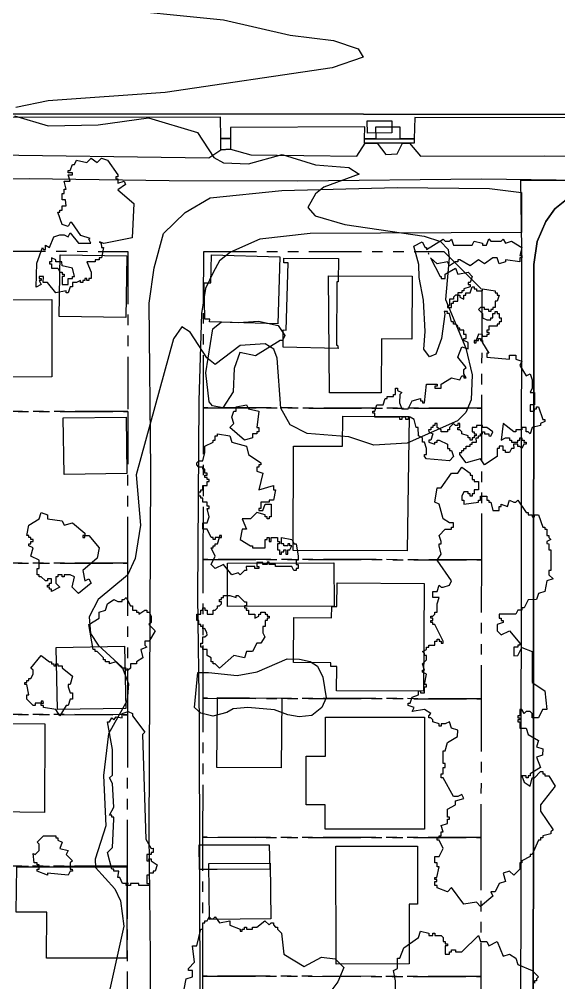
# Model space of a CAD drawing. Header units: metres. Extents: x -550 to 550, y -500 to 950.
# Drawn here: x 363.9 to 429, y 260.5 to 376.7 of the extents above; entities that cross this region are included whole.
import ezdxf

# ---------------------------------------------------------------- set-up
doc = ezdxf.new("R2010")
doc.units = ezdxf.units.M
doc.header["$LTSCALE"] = 2
doc.linetypes.add('PHANTOM', pattern=[6.35, 3.175, -0.635, 0.635, -0.635, 0.635, -0.635])
for name, color, linetype in [('SITE-BLDG-EXIST', 7, 'CONTINUOUS'), ('SITE-PARKING', 250, 'CONTINUOUS'), ('SITE-PATH', 84, 'CONTINUOUS'), ('SITE-PROPERTY', 7, 'PHANTOM'), ('SITE-ROAD-CURB', 7, 'CONTINUOUS'), ('SITE-ROAD-GRAVEL', 32, 'CONTINUOUS'), ('SITE-ROAD-PAVED', 7, 'CONTINUOUS'), ('SITE-TREE-CANOPY', 94, 'CONTINUOUS'), ('TOPO-CONTOUR-MAJOR', 8, 'CONTINUOUS')]:
    doc.layers.add(name, color=color, linetype=linetype)

msp = doc.modelspace()

# ---------------------------------------------------------------- linework, layer by layer
at = {"layer": 'SITE-BLDG-EXIST'}
for points in [[(405.95, 362.99), (405.93, 364.46), (408.9, 364.45), (408.91, 363.01)], [(376.8, 340.74), (368.77, 340.86), (368.88, 348.29), (376.91, 348.17)], [(386.33, 340.54), (386.26, 344.91), (387.04, 344.92), (387.14, 348.32), (395.37, 348.08), (395.13, 339.99), (386.9, 340.22), (386.92, 340.55)], [(407.63, 331.64), (401.37, 331.67), (401.27, 345.79), (411.34, 345.73), (411.31, 338.15), (407.66, 338.16)], [(351.96, 333.54), (351.93, 343.42), (359.97, 343.44), (359.97, 342.88), (367.86, 342.91), (367.88, 333.57)], [(369.25, 328.63), (376.84, 328.73), (376.93, 321.93), (369.34, 321.82)], [(397.02, 325.23), (402.96, 325.21), (402.97, 328.85), (410.98, 328.81), (410.74, 312.61), (396.98, 312.65)], [(401.91, 311.17), (401.93, 305.92), (389.06, 305.87), (389.05, 311.13)], [(397.05, 299.13), (397.08, 304.57), (401.63, 304.53), (401.64, 305.89), (402.26, 305.88), (402.29, 308.72), (412.79, 308.66), (412.71, 295.66), (402.23, 295.73), (402.25, 298.64), (401.54, 298.64), (401.54, 299.1)], [(368.54, 293.45), (368.41, 300.95), (376.66, 301.09), (376.79, 293.59)], [(395.56, 286.41), (387.8, 286.48), (387.88, 294.89), (395.64, 294.82)], [(367.01, 291.75), (366.99, 281.05), (358.04, 281.14), (358.02, 275.73), (350.48, 275.71), (350.5, 283.26), (357.91, 283.28), (357.91, 285.43), (350.39, 285.43), (350.43, 291.78)], [(412.84, 292.54), (412.83, 279.02), (400.84, 279.04), (400.85, 281.95), (398.56, 281.95), (398.56, 287.84), (400.89, 287.84), (400.9, 292.55)], [(402.18, 262.75), (402.14, 276.96), (411.99, 276.98), (412.01, 269.98), (410.98, 269.98), (410.99, 262.77)], [(376.93, 274.49), (376.91, 263.47), (367.24, 263.48), (367.25, 269.01), (363.55, 269.02), (363.64, 274.46)], [(386.83, 274.88), (394.22, 274.94), (394.28, 268.19), (386.88, 268.13)]]:
    msp.add_lwpolyline(points, close=True, dxfattribs=at)
at = {"layer": 'SITE-PARKING'}
for points in [[(402.27, 345.04), (402.23, 337.39), (402.36, 337.39), (402.41, 337.01), (395.79, 337.16), (395.8, 339.24), (396.13, 339.23), (396.37, 347.33), (395.88, 347.34), (395.88, 347.9), (402.46, 347.85), (402.43, 345.04)], [(387.82, 274.14), (385.67, 274.14), (385.66, 277.13), (394.11, 277.14), (394.19, 274.18)]]:
    msp.add_lwpolyline(points, close=True, dxfattribs=at)
at = {"layer": 'SITE-PATH'}
for points in [[(358.11, 360.4), (386.83, 360.02), (388.28, 360.98), (389.43, 361.06), (391.89, 360.36), (404.69, 360.21), (405.68, 361.78), (407.11, 361.77), (408.19, 360.4), (409.56, 360.49), (410.18, 361.76), (411.02, 361.76), (412.37, 360.21), (427.36, 360.23), (454.41, 359.94)], [(434.72, 357.23), (419.72, 357.44), (397.55, 357.19), (382.01, 357.23), (365.14, 357.49), (344.1, 357.13)]]:
    msp.add_lwpolyline(points, dxfattribs=at)
at = {"layer": 'SITE-PROPERTY'}
for points in [[(343.48, 329.43), (343.49, 344.19), (348.06, 348.76), (377.05, 348.72), (377.03, 329.39)], [(386.17, 329.85), (386.2, 348.72), (415.18, 348.69), (419.75, 344.11), (419.73, 329.79)], [(377.01, 311.1), (343.47, 311.16), (343.48, 329.43), (377.03, 329.39)], [(419.7, 311.52), (386.15, 311.56), (386.17, 329.85), (419.73, 329.79)], [(419.67, 294.75), (386.14, 294.81), (386.15, 311.56), (419.7, 311.52)], [(376.99, 292.83), (343.47, 292.87), (343.47, 311.16), (377.01, 311.1)], [(419.65, 278), (386.11, 278.04), (386.14, 294.81), (419.67, 294.75)], [(376.97, 274.55), (343.46, 274.59), (343.47, 292.87), (376.99, 292.83)], [(419.62, 261.25), (386.09, 261.29), (386.11, 278.04), (419.65, 278)], [(376.94, 247.2), (341.13, 256.52), (342.14, 260.97), (342.87, 265.48), (343.31, 270.03), (343.46, 274.59), (376.97, 274.55)], [(419.6, 244.49), (386.07, 244.54), (386.09, 261.29), (419.62, 261.25)]]:
    msp.add_lwpolyline(points, close=True, dxfattribs=at)
at = {"layer": 'SITE-ROAD-CURB'}
for points in [[(352.92, 365.31), (510.52, 365.2), (512.44, 365.16), (513.3, 364.97), (514.33, 364.48), (515.24, 363.83), (516.23, 362.15), (515.64, 362.15), (515.2, 363.04), (513.87, 364.29), (512.26, 364.72), (411.67, 364.87), (411.61, 362.31), (409.9, 362.31), (409.9, 363.7), (406.92, 363.71), (406.95, 362.31), (405.62, 362.31), (405.64, 363.73), (389.42, 363.66), (389.43, 362.35), (388.28, 362.35), (388.24, 364.91), (351.64, 364.86)], [(424.45, 247.68), (424.59, 349), (424.46, 357.33), (513.27, 357.28)], [(430.18, 355.16), (428.55, 353.84), (427.48, 352.33), (426.43, 349.93), (426.05, 347.12), (425.97, 243.47)]]:
    msp.add_lwpolyline(points, dxfattribs=at)
for points in [[(389.43, 362.35), (389.43, 361.06), (388.28, 360.98), (388.28, 362.35)], [(406.95, 362.31), (411.61, 362.31), (411.6, 361.76), (405.61, 361.78), (405.62, 362.31)]]:
    msp.add_lwpolyline(points, close=True, dxfattribs=at)
at = {"layer": 'SITE-ROAD-GRAVEL'}
msp.add_lwpolyline([(379.71, 240.25), (379.78, 263.71), (379.62, 278.51), (379.82, 322.29), (379.62, 342.48), (380.23, 346.74), (381.35, 350.88), (383.97, 353.42), (386.98, 355.2), (395.61, 356.05), (409.53, 356.44), (420.68, 356.3), (424.55, 355.83), (424.55, 352.01), (424.56, 351), (399.04, 350.89), (392.97, 350.18), (389.43, 348.61), (388.12, 347.59), (387.32, 346.16), (386.43, 344.25), (385.95, 341.23), (385.59, 330.71), (385.46, 307.15), (385.65, 292.1), (385.78, 239.07)], dxfattribs=at)
at = {"layer": 'SITE-ROAD-PAVED'}
for points in [[(550, 379.48), (550, 365.13), (533.53, 365.04), (531.91, 364.58), (530.12, 363.59), (528.45, 362.13), (516.23, 362.15), (515.24, 363.83), (514.33, 364.48), (513.3, 364.97), (512.44, 365.16), (510.52, 365.2), (352.92, 365.31)], [(425.97, 243.47), (426.05, 347.12), (426.43, 349.93), (427.48, 352.33), (428.55, 353.84), (430.18, 355.16), (431.9, 356.14), (433.58, 356.84), (437.8, 357.04), (512.26, 356.83), (514.65, 357.22), (515.68, 358.04), (516.39, 359.31), (516.6, 360.34), (516.51, 361.52), (516.23, 362.15), (528.45, 362.13), (527.26, 360.66), (526.38, 359.06), (525.89, 357.32), (525.71, 355.67), (525.42, 209.94)]]:
    msp.add_lwpolyline(points, dxfattribs=at)
at = {"layer": 'SITE-TREE-CANOPY'}
for points in [[(371.39, 350.65), (370.29, 352.21), (370.1, 352.21), (369.85, 351.71), (369.1, 351.96), (368.6, 353.46), (368.85, 353.46), (368.85, 353.71), (369.1, 353.71), (369.1, 354.21), (369.59, 354.21), (369.53, 354.96), (369.1, 354.96), (369.1, 355.71), (369.35, 355.71), (369.35, 356.21), (369.6, 356.21), (369.35, 357.21), (370.1, 357.21), (369.84, 357.96), (370.35, 357.96), (370.35, 358.21), (369.85, 358.21), (369.85, 358.47), (370.1, 358.47), (370.35, 359.21), (370.6, 359.21), (370.85, 359.71), (372.1, 359.46), (372.6, 359.96), (373.35, 359.46), (373.85, 359.96), (374.6, 359.71), (375.85, 357.96), (375.85, 357.71), (375.6, 357.71), (375.6, 357.46), (375.85, 357.46), (375.85, 356.96), (376.6, 357.21), (376.78, 356.78), (375.84, 356.14), (377.78, 354.51), (377.57, 350.37), (374.16, 349.69), (373.61, 349.88), (373.84, 349.71), (373.85, 349.21), (374.1, 349.21), (373.85, 347.96), (373.6, 347.96), (373.6, 347.72), (373.1, 347.7), (373.1, 347.46), (372.1, 347.46), (372.6, 346.21), (372.6, 345.46), (372.35, 345.46), (372.35, 345.21), (372.1, 345.21), (372.1, 345.46), (371.84, 345.46), (371.84, 345.21), (371.6, 345.21), (371.6, 344.96), (371.35, 344.96), (371.35, 345.22), (370.85, 344.96), (370.35, 344.96), (370.35, 344.46), (370.09, 344.46), (369.85, 343.72), (369.6, 343.72), (369.6, 343.96), (368.35, 343.71), (367.35, 344.96), (366.84, 344.96), (366.85, 345.71), (366.35, 345.71), (366.35, 345.45), (366.6, 345.45), (366.6, 345.21), (366.35, 345.21), (366.6, 344.71), (366, 344.41), (366.06, 347.29), (366.75, 349.21), (366.85, 348.96), (367.1, 348.96), (367.1, 349.46), (367.6, 349.21), (368.1, 350.46), (368.85, 350.71), (369.34, 350.71), (369.85, 350.46), (370.1, 350.96), (371.1, 349.71), (372.59, 349.71), (372.35, 350.21), (372.48, 350.28)], [(419.35, 337.96), (419.35, 338.21), (419.6, 338.21), (419.6, 337.96), (419.85, 337.96), (419.85, 337.71), (420.6, 336.46), (420.35, 336.46), (420.35, 335.96), (423.09, 335.71), (423.1, 336.21), (423.85, 336.21), (423.85, 335.71), (424.6, 335.46), (424.35, 334.96), (425.1, 333.71), (425.6, 333.96), (425.84, 333.21), (425.85, 332.21), (425.6, 331.71), (426.1, 331.71), (426.1, 330.21), (425.59, 330.21), (425.6, 329.46), (426.1, 329.46), (426.1, 329.71), (426.35, 329.71), (426.35, 329.96), (426.6, 329.96), (427.1, 328.46), (427.35, 328.46), (427.35, 328.22), (426.85, 327.96), (426.85, 327.72), (425.85, 327.46), (425.6, 326.7), (425.34, 326.96), (425.1, 326.96), (425.1, 327.46), (424.6, 327.46), (424.6, 327.21), (423.85, 327.21), (423.85, 326.96), (423.6, 326.96), (422.35, 327.95), (422.1, 325.96), (422.6, 326.21), (423.1, 326.21), (423.1, 325.96), (423.35, 325.96), (423.35, 325.71), (424.1, 325.71), (424.1, 325.96), (424.35, 325.96), (424.35, 326.21), (424.6, 326.21), (424.6, 325.96), (424.85, 325.96), (424.84, 325.72), (425.1, 325.72), (425.1, 325.46), (424.84, 325.46), (424.6, 324.96), (424.35, 325.2), (424.1, 325.2), (424.1, 325.46), (423.59, 325.46), (423.6, 324.96), (423.35, 324.96), (423.09, 324.46), (422.6, 324.46), (422.6, 324.71), (422.35, 324.71), (422.34, 325.21), (421.85, 325.21), (421.85, 324.96), (421.6, 324.96), (421.6, 323.96), (420.09, 322.96), (419.6, 323.71), (417.85, 323.21), (417.1, 324.21), (417.1, 324.46), (417.35, 324.46), (417.35, 324.71), (417.6, 324.71), (417.6, 324.96), (417.85, 324.96), (417.85, 325.21), (418.35, 325.21), (418.35, 325.46), (418.59, 325.46), (418.6, 325.71), (419.1, 325.71), (419.09, 326.21), (419.35, 326.21), (419.35, 326.46), (419.6, 326.46), (419.6, 326.71), (419.85, 326.71), (419.85, 326.96), (420.1, 326.96), (420.1, 326.71), (420.6, 326.71), (420.6, 326.46), (420.85, 326.45), (421.1, 326.96), (420.35, 327.46), (419.85, 327.46), (419.85, 327.71), (419.1, 327.71), (419.1, 327.46), (418.6, 327.46), (418.6, 326.96), (418.85, 326.96), (418.85, 326.71), (419.09, 326.71), (419.09, 326.46), (418.85, 326.46), (418.85, 326.21), (418.6, 326.21), (418.6, 325.96), (418.35, 325.96), (418.35, 326.21), (418.1, 326.21), (418.1, 326.46), (417.35, 326.72), (417.35, 326.96), (417.1, 327.2), (416.85, 327.21), (416.85, 327.46), (417.09, 327.46), (417.1, 327.96), (416.85, 327.96), (416.85, 327.71), (416.6, 327.71), (416.35, 327.96), (415.84, 327.46), (415.84, 327.21), (415.6, 327.21), (415.6, 326.96), (414.85, 326.96), (414.85, 327.21), (414.35, 327.46), (414.35, 327.96), (414.1, 327.96), (414.1, 327.71), (413.85, 327.71), (413.85, 327.46), (413.6, 327.46), (413.6, 327.21), (413.34, 327.21), (413.35, 326.96), (413.85, 326.71), (413.6, 325.96), (413.35, 325.96), (413.35, 325.71), (414.1, 325.46), (414.1, 325.71), (414.35, 325.71), (414.35, 325.96), (414.6, 325.96), (415.6, 325.46), (415.6, 324.96), (415.85, 324.96), (415.85, 324.71), (416.1, 324.71), (416.35, 323.96), (415.85, 323.46), (413.1, 323.71), (412.85, 323.96), (412.85, 324.21), (413.09, 324.21), (413.1, 324.96), (412.85, 325.71), (412.6, 325.71), (412.6, 326.21), (412.1, 326.47), (412.09, 327.46), (411.85, 327.46), (411.6, 328.46), (411.1, 328.71), (410.85, 328.71), (410.85, 328.46), (410.6, 328.46), (410.6, 328.71), (410.09, 328.72), (410.09, 328.46), (409.85, 328.46), (409.85, 328.72), (406.85, 328.71), (406.84, 329.21), (406.6, 329.21), (406.6, 329.46), (406.84, 329.46), (407.1, 330.21), (407.85, 330.21), (408.1, 330.96), (408.35, 330.96), (408.35, 331.21), (409.1, 331.21), (409.1, 331.46), (409.35, 331.46), (409.35, 332.21), (409.6, 332.21), (409.6, 331.96), (410.1, 331.71), (409.85, 331.46), (409.84, 330.46), (410.1, 329.71), (410.85, 329.72), (411.35, 330.7), (412.34, 330.96), (412.34, 330.71), (412.6, 330.71), (412.6, 330.46), (412.85, 330.46), (413.1, 332.7), (414.35, 332.71), (414.35, 332.46), (414.1, 332.46), (414.09, 332.21), (414.85, 332.21), (414.85, 332.71), (416.1, 333.46), (417.09, 333.21), (417.35, 333.71), (417.6, 333.71), (417.6, 333.46), (417.85, 333.46), (417.6, 333.96), (417.59, 334.46), (417.85, 334.71), (416.85, 335.96), (417.35, 337.22), (418.1, 336.96), (418.1, 337.72), (417.6, 337.96), (417.6, 338.21), (417.85, 338.21), (417.85, 338.71), (417.6, 338.71), (417.6, 339.21), (417.09, 339.21), (417.1, 339.46), (416.85, 339.46), (416.85, 339.71), (416.6, 339.96), (416.34, 339.96), (416.34, 340.21), (416.1, 340.21), (415.85, 341.21), (415.59, 341.21), (415.6, 341.46), (415.21, 341.46), (415.29, 341.13), (414.9, 338.21), (414.21, 336.34), (413.43, 336.01), (412.76, 336.91), (412.93, 339.06), (412.72, 342.85), (412.18, 345.58), (412.17, 347.13), (411.55, 349.37), (412.57, 349.87), (412.92, 349.21), (413.1, 349.21), (413.1, 348.96), (415.1, 350.21), (415.35, 349.95), (415.84, 349.97), (416.1, 350.21), (416.35, 349.46), (418.6, 349.46), (418.85, 349.96), (419.85, 349.72), (419.85, 349.46), (420.34, 349.46), (420.6, 350.22), (420.85, 349.96), (422.1, 349.96), (422.35, 350.21), (422.6, 349.71), (423.35, 349.96), (424.6, 349.21), (424.35, 348.21), (424.6, 348.21), (424.6, 347.96), (424.35, 347.96), (424.35, 347.46), (422.6, 347.71), (422.6, 347.47), (421.84, 347.21), (421.6, 347.96), (421.09, 347.96), (420.1, 347.21), (419.35, 347.71), (418.35, 346.96), (417.1, 347.71), (416.85, 347.71), (416.85, 347.46), (416.6, 347.46), (415.85, 346.96), (415.6, 347.46), (414.35, 347.21), (413.58, 347.94), (414.73, 345.71), (414.85, 345.71), (414.86, 345.46), (415.35, 345.46), (415.35, 345.96), (416.6, 346.71), (416.85, 345.96), (418.1, 346.21), (418.6, 345.71), (418.35, 344.96), (418.1, 344.96), (418.1, 344.71), (418.34, 344.71), (418.34, 344.46), (417.6, 344.21), (417.6, 343.96), (417.35, 343.96), (417.35, 343.71), (416.85, 343.71), (416.85, 343.46), (417.1, 343.46), (417.1, 343.21), (417.6, 342.96), (417.6, 343.46), (417.84, 343.46), (417.84, 343.71), (418.35, 343.71), (418.6, 344.46), (418.85, 344.46), (418.85, 344.21), (419.1, 344.21), (419.1, 343.97), (419.85, 343.96), (419.85, 344.21), (421.35, 343.96), (421.35, 343.71), (421.59, 343.71), (421.59, 343.46), (421.85, 343.46), (421.6, 342.71), (421.35, 342.71), (421.35, 341.96), (421.1, 341.96), (421.1, 341.71), (420.85, 341.71), (420.85, 341.46), (420.59, 341.46), (420.6, 341.71), (420.1, 341.71), (420.1, 341.96), (419.6, 341.96), (419.35, 341.71), (419.85, 341.21), (419.85, 340.71), (420.35, 340.46), (420.85, 340.46), (420.85, 340.72), (421.1, 340.72), (421.1, 341.22), (421.35, 341.22), (421.35, 341.46), (421.6, 341.46), (421.6, 341.22), (421.84, 341.21), (421.85, 340.71), (422.1, 340.71), (422.1, 340.21), (421.85, 340.21), (421.85, 339.96), (421.6, 339.96), (421.6, 339.71), (420.6, 339.71), (420.6, 339.21), (420.35, 339.21), (420.35, 338.96), (420.6, 338.96), (420.6, 338.71), (420.35, 338.71), (420.35, 338.46), (419.85, 338.46), (419.85, 338.71), (419.35, 338.72), (419.09, 337.96)], [(369.1, 344.71), (369.85, 344.71), (369.85, 345.46), (370.35, 345.46), (370.35, 345.71), (370.6, 345.71), (370.35, 346.71), (369.1, 346.96), (369.09, 347.46), (368.35, 347.45), (368.35, 347.71), (367.85, 347.96), (367.84, 347.46), (367.6, 347.46), (367.6, 347.21), (367.85, 347.21), (367.85, 346.71), (368.59, 346.71), (368.85, 346.21), (369.1, 346.21), (369.1, 345.96), (369.35, 345.96), (369.35, 345.71), (369.1, 345.71)], [(413.35, 348.39), (413.35, 348.46), (413.3, 348.48)], [(416.59, 343.46), (416.35, 343.21), (416.35, 342.96), (415.85, 342.96), (415.85, 342.21), (415.6, 342.21), (415.6, 341.96), (416.1, 341.96), (416.09, 342.46), (416.35, 342.46), (416.35, 342.71), (416.85, 342.71), (416.85, 343.46)], [(395.97, 338.59), (395.7, 337.99), (395.44, 337.99), (392.46, 336.13), (390.55, 336.53), (389.89, 334.61), (389.76, 331.77), (388.5, 329.84), (387.25, 330.11), (386.85, 330.57), (386.45, 334.07), (387.31, 339.37), (388.36, 340.23), (390.41, 340.16), (392.79, 340.31), (395.17, 339.78)], [(418.85, 337.96), (418.85, 337.71), (419.09, 337.71), (419.09, 337.96)], [(392.6, 327.46), (392.85, 327.46), (392.85, 326.96), (392.6, 326.96), (392.6, 326.71), (392.09, 326.71), (392.1, 326.21), (391.1, 325.96), (389.35, 327.46), (389.85, 327.96), (389.6, 328.71), (389.85, 329.46), (390.1, 329.46), (390.1, 329.96), (391.35, 330.21), (391.6, 329.71), (392.85, 329.46)], [(387.6, 314.22), (387.6, 313.96), (387.35, 313.96), (387.35, 314.2), (387.1, 314.2), (386.6, 315.21), (386.1, 315.21), (386.1, 315.96), (386.6, 315.96), (386.85, 316.71), (386.6, 317.71), (386.84, 317.71), (386.85, 317.97), (386.6, 317.97), (386.6, 318.45), (386.09, 318.46), (386.09, 318.96), (385.85, 318.96), (385.85, 319.21), (385.6, 319.21), (385.6, 319.71), (385.85, 319.71), (385.85, 319.96), (386.1, 319.96), (386.1, 320.46), (386.6, 320.46), (386.6, 320.96), (386.85, 320.96), (386.85, 321.21), (386.6, 321.21), (386.6, 321.46), (386.35, 321.46), (386.35, 321.71), (386.6, 321.71), (386.6, 321.96), (386.34, 321.96), (386.34, 322.46), (386.1, 322.46), (386.1, 322.7), (385.6, 322.71), (385.35, 322.96), (385.35, 323.21), (385.59, 323.46), (386.1, 323.46), (386.35, 324.46), (386.35, 325.21), (387.35, 325.71), (387.35, 325.96), (387.6, 325.96), (387.6, 326.46), (387.85, 326.46), (387.85, 326.71), (389.35, 326.46), (389.6, 325.71), (391.35, 325.21), (391.6, 324.21), (393.09, 323.21), (393.1, 322.96), (392.85, 322.96), (392.85, 322.71), (392.6, 322.71), (392.59, 322.21), (393.35, 321.96), (392.84, 319.96), (394.6, 320.46), (394.6, 319.96), (394.85, 319.96), (394.6, 318.71), (394.1, 318.71), (394.1, 318.46), (393.1, 318.46), (393.09, 317.71), (392.85, 317.71), (392.85, 317.46), (393.35, 317.46), (393.6, 318.21), (394.35, 318.21), (394.35, 316.71), (394.1, 316.71), (394.1, 316.47), (393.84, 316.45), (393.84, 316.71), (393.6, 316.71), (393.6, 316.96), (392.6, 317.21), (391.85, 316.46), (390.85, 316.46), (391.35, 315.21), (390.84, 315.21), (390.6, 313.96), (391.85, 313.21), (392.1, 313.21), (392.1, 312.96), (393.6, 312.96), (393.6, 313.96), (393.85, 313.96), (393.85, 314.21), (394.09, 314.21), (394.1, 313.71), (394.35, 313.71), (394.35, 314.21), (395.1, 314.21), (395.1, 313.71), (395.35, 313.71), (395.35, 313.46), (395.1, 313.46), (395.1, 312.72), (395.35, 312.72), (395.35, 312.21), (395.59, 312.21), (395.59, 312.46), (395.85, 312.46), (395.85, 312.71), (396.1, 312.71), (396.1, 312.21), (396.35, 312.21), (396.35, 312.71), (396.6, 312.71), (396.85, 313.21), (396.6, 313.21), (396.6, 313.46), (396.35, 313.46), (396.35, 313.21), (395.85, 313.22), (395.85, 313.46), (395.6, 313.46), (395.6, 314.21), (396.85, 313.96), (397.1, 313.46), (397.34, 313.46), (397.6, 311.96), (397.6, 311.46), (397.35, 311.46), (397.35, 310.96), (397.59, 310.95), (397.6, 310.47), (397.35, 310.45), (397.35, 310.21), (397.09, 310.21), (396.85, 310.71), (394.85, 310.71), (394.85, 310.96), (394.1, 310.96), (394.1, 311.22), (393.84, 311.22), (393.84, 310.96), (393.35, 310.96), (393.35, 311.2), (392.59, 311.21), (392.59, 310.71), (392.85, 310.71), (392.85, 310.46), (392.35, 310.46), (392.35, 310.71), (391.34, 310.71), (391.35, 310.21), (391.1, 310.21), (390.6, 309.71), (390.35, 309.96), (389.59, 309.71), (388.6, 310.95), (387.6, 310.46), (387.1, 310.96), (387.6, 311.96), (387.1, 312.96), (387.34, 312.96), (387.34, 313.21), (387.6, 313.21), (387.6, 313.46), (387.85, 313.46), (388.1, 314.21)], [(418.34, 321.71), (418.6, 321.71), (418.6, 321.21), (418.85, 321.21), (418.85, 320.96), (419.35, 320.96), (419.35, 319.96), (418.85, 319.96), (418.85, 319.46), (418.59, 319.46), (418.6, 319.2), (418.35, 319.21), (418.35, 319.46), (418.1, 319.46), (418.1, 319.71), (417.6, 319.71), (417.35, 319.21), (417.35, 318.71), (417.6, 318.71), (417.6, 318.21), (419.34, 318.46), (419.34, 318.71), (419.6, 318.71), (419.6, 319.21), (420.35, 319.21), (420.35, 318.71), (420.59, 318.71), (420.59, 318.46), (420.85, 318.46), (421.1, 317.46), (421.85, 317.47), (421.85, 317.96), (422.1, 317.95), (422.1, 318.21), (422.85, 317.96), (423.09, 318.71), (423.6, 318.46), (423.85, 318.46), (424.1, 318.71), (425.1, 317.21), (425.35, 317.21), (425.35, 316.96), (425.85, 316.96), (425.84, 316.72), (426.1, 316.72), (426.1, 316.96), (426.6, 316.96), (427.1, 315.46), (427.35, 315.46), (427.35, 315.21), (427.6, 315.21), (427.6, 314.46), (427.85, 314.45), (427.85, 314.21), (428.1, 313.97), (427.6, 313.71), (427.6, 313.47), (427.85, 313.46), (427.85, 312.71), (428.1, 312.71), (428.1, 310.21), (427.85, 310.21), (427.84, 309.71), (428.35, 309.21), (427.6, 308.96), (427.35, 307.71), (426.6, 307.46), (426.35, 306.71), (425.35, 306.7), (424.85, 305.72), (424.6, 305.72), (424.6, 305.46), (424.1, 305.46), (423.85, 304.96), (421.85, 304.96), (421.85, 304.46), (422.1, 304.46), (422.1, 304.21), (422.35, 304.21), (422.35, 303.96), (421.59, 303.71), (421.6, 302.96), (422.1, 302.46), (423.1, 302.96), (424.34, 301.46), (424.35, 301.21), (424.1, 301.21), (424.1, 300.96), (423.6, 300.96), (423.6, 299.95), (424.1, 299.97), (424.6, 300.95), (425.85, 300.46), (425.85, 296.72), (427.35, 295.71), (427.6, 293.46), (427.09, 293.47), (426.59, 292.46), (425.85, 292.45), (425.85, 292.96), (425.6, 293.21), (425.1, 293.21), (424.85, 292.96), (424.59, 293.46), (424.35, 293.46), (424.35, 292.71), (424.09, 292.71), (424.09, 292.46), (424.35, 292.46), (424.35, 292.21), (424.09, 292.21), (424.1, 291.96), (424.35, 291.96), (424.35, 291.21), (425.1, 291.21), (425.35, 290.46), (426.6, 289.71), (426.34, 288.96), (427.1, 288.72), (427.09, 287.96), (426.35, 287.72), (426.85, 286.46), (425.6, 285.71), (425.6, 285.46), (425.35, 285.46), (425.35, 285.21), (425.1, 285.21), (425.1, 285.46), (424.6, 285.46), (424.85, 284.71), (425.6, 284.21), (425.85, 285.21), (426.1, 285.21), (426.85, 285.96), (427.1, 285.96), (427.1, 285.71), (427.34, 285.71), (427.34, 285.46), (427.85, 285.46), (428.6, 284.21), (426.85, 281.96), (426.85, 281.21), (428.35, 278.96), (428.09, 278.71), (428.1, 278.46), (427.1, 278.21), (427.1, 277.96), (426.85, 277.96), (426.85, 277.71), (426.6, 277.71), (425.85, 275.96), (425.6, 275.96), (425.6, 275.71), (424.6, 275.21), (424.6, 274.96), (424.35, 274.96), (424.35, 274.21), (423.6, 273.46), (423.1, 273.96), (422.35, 273.72), (422.6, 272.71), (421.85, 272.46), (421.35, 271.46), (420.85, 271.46), (421.1, 270.96), (419.6, 269.71), (419.1, 270.22), (417.6, 269.96), (416.1, 271.97), (415.6, 271.45), (414.35, 271.96), (414.35, 272.21), (414.1, 272.21), (414.1, 272.71), (414.34, 272.71), (414.34, 272.96), (414.1, 272.96), (414.1, 273.21), (414.34, 273.21), (414.6, 274.46), (414.35, 274.46), (414.35, 274.96), (414.09, 274.96), (414.1, 275.71), (414.6, 275.71), (415.1, 276.71), (414.6, 277.71), (414.35, 277.71), (414.35, 277.96), (414.6, 277.96), (414.6, 278.21), (414.85, 278.21), (414.85, 278.71), (415.1, 278.71), (414.85, 279.46), (415.6, 279.71), (415.6, 280.21), (415.85, 280.21), (415.85, 280.46), (415.6, 280.46), (415.6, 281.45), (416.6, 281.97), (416.6, 282.45), (417.6, 282.71), (417.35, 283.21), (416.85, 282.96), (416.34, 282.96), (415.1, 285.22), (414.84, 285.22), (414.84, 285.71), (415.1, 285.7), (415.1, 286.46), (415.34, 286.46), (415.35, 286.96), (415.1, 286.96), (415.1, 288.46), (415.35, 288.46), (415.6, 289.46), (416.84, 290.21), (416.85, 290.96), (416.09, 291.21), (415.85, 291.96), (415.35, 291.71), (414.85, 291.71), (414.84, 291.46), (414.6, 291.46), (414.6, 291.71), (413.85, 291.96), (413.85, 292.21), (413.6, 292.46), (413.35, 292.46), (413.35, 292.71), (413.6, 292.96), (412.85, 293.46), (411.35, 293.21), (411.6, 293.71), (410.85, 293.96), (410.85, 294.21), (411.1, 294.21), (411.35, 294.96), (412.1, 295.21), (412.1, 295.71), (412.35, 295.71), (412.35, 295.46), (412.85, 295.46), (412.85, 296.21), (413.1, 296.21), (413.1, 296.46), (412.85, 296.46), (413.1, 297.71), (412.6, 297.96), (412.6, 298.21), (412.84, 298.21), (412.6, 298.96), (413.1, 299.46), (413.1, 299.96), (412.85, 299.96), (412.85, 300.21), (412.59, 300.46), (413.1, 300.71), (413.1, 300.96), (413.35, 300.96), (413.35, 301.21), (414.1, 301.21), (414.1, 301.71), (414.35, 301.71), (414.35, 301.96), (414.6, 301.96), (414.6, 301.71), (414.85, 301.71), (414.85, 301.46), (415.1, 301.46), (415.1, 301.71), (414.09, 303.72), (413.85, 303.72), (413.85, 303.96), (413.6, 303.96), (413.6, 304.21), (413.85, 304.2), (413.85, 304.46), (413.6, 304.46), (413.6, 304.71), (413.85, 304.71), (414.1, 304.96), (414.1, 305.21), (414.35, 305.21), (414.35, 306.21), (414.6, 306.96), (413.85, 306.96), (413.85, 307.71), (414.35, 307.71), (414.6, 308.46), (414.84, 308.21), (415.1, 308.21), (415.85, 308.46), (416.1, 308.96), (414.35, 311.46), (414.85, 312.21), (414.6, 313.21), (414.6, 313.46), (414.85, 313.46), (414.84, 313.71), (414.6, 314.46), (415.34, 315.22), (416.1, 315.21), (416.1, 315.46), (416.35, 315.46), (416.35, 315.96), (415.84, 315.96), (415.1, 316.46), (414.6, 318.21), (414.1, 318.47), (414.35, 320.21), (414.85, 320.21), (416.1, 321.96), (416.85, 321.95), (417.35, 322.71), (418.34, 321.96)], [(372.35, 314.46), (373.59, 312.96), (373.35, 311.71), (371.6, 310.21), (371.85, 308.96), (372.35, 309.21), (372.6, 308.71), (371.1, 307.46), (370.34, 308.21), (370.6, 309.46), (370.1, 309.71), (369.35, 309.71), (369.35, 309.45), (369.1, 309.46), (369.1, 309.71), (368.6, 309.71), (368.6, 309.46), (368.34, 309.46), (368.35, 308.71), (368.85, 308.21), (367.85, 307.71), (367.84, 307.96), (367.6, 307.96), (367.6, 308.21), (367.35, 308.21), (367.35, 308.46), (367.6, 308.46), (367.6, 308.71), (367.85, 308.71), (367.85, 309.21), (367.35, 309.21), (367.35, 308.96), (367.09, 308.96), (366.6, 309.46), (366.35, 309.46), (366.35, 309.71), (366.1, 309.71), (366.1, 310.46), (366.34, 310.46), (366.35, 311.46), (365.35, 311.96), (365.6, 312.96), (365.1, 313.21), (365.1, 313.46), (365.34, 313.46), (365.34, 313.71), (365.6, 313.71), (365.6, 313.96), (365.35, 313.97), (365.35, 314.21), (365.1, 314.21), (365.1, 314.45), (364.85, 314.46), (365.09, 315.71), (366.35, 316.46), (366.6, 317.21), (367.35, 316.95), (367.35, 316.47), (369.1, 316.21), (369.35, 315.71), (370.35, 315.96), (371.85, 314.71), (371.85, 314.46)], [(371.6, 314.46), (371.6, 314.21), (371.85, 314.21), (371.85, 314.46)], [(388.35, 314.21), (388.35, 314.46), (388.1, 314.46), (388.1, 314.21)], [(377.35, 305.96), (377.6, 305.96), (377.6, 305.46), (378.1, 305.46), (378.1, 305.21), (378.35, 305.21), (378.35, 304.96), (379.1, 305.46), (379.35, 305.46), (379.35, 305.22), (379.6, 305.22), (379.85, 304.71), (379.85, 303.96), (379.59, 303.71), (380.34, 302.96), (379.6, 301.71), (379.1, 301.71), (379.1, 301.21), (379.35, 300.96), (378.6, 300.71), (378.85, 299.71), (378.1, 299.21), (378.1, 298.97), (377.35, 298.96), (377.35, 298.45), (377.09, 298.21), (376.85, 298.21), (376.85, 298.46), (376.35, 298.46), (375.6, 299.21), (374.85, 298.96), (374.85, 299.21), (374.35, 299.21), (374.35, 299.46), (374.1, 299.46), (374.1, 299.7), (373.35, 300.46), (373.09, 300.46), (373.1, 300.71), (372.85, 300.71), (372.35, 303.71), (373.6, 304.46), (373.6, 305.21), (374.35, 305.46), (374.6, 306.21), (375.35, 306.71), (375.85, 306.47), (376.35, 306.47), (376.35, 306.71), (376.6, 306.71), (376.85, 306.97)], [(391.1, 306.46), (391.35, 306.46), (391.35, 305.96), (391.1, 305.96), (391.1, 305.71), (391.35, 305.71), (391.34, 305.46), (391.6, 305.46), (391.6, 304.96), (392.35, 304.95), (392.35, 304.47), (392.85, 304.71), (392.85, 304.97), (393.1, 304.96), (393.1, 305.21), (393.6, 305.21), (393.6, 304.96), (393.85, 304.96), (393.85, 304.71), (394.1, 304.71), (394.1, 304.46), (393.85, 304.46), (393.85, 304.21), (393.6, 304.21), (393.6, 303.46), (393.35, 303.46), (393.35, 302.71), (393.59, 302.21), (393.1, 301.46), (392.6, 301.46), (392.1, 300.46), (391.35, 300.46), (391.1, 299.71), (389.85, 299.96), (388.1, 298.46), (387.6, 298.96), (387.35, 298.97), (387.35, 299.21), (387.1, 299.21), (387.1, 299.71), (386.6, 299.96), (386.6, 300.71), (386.1, 300.71), (386.1, 300.96), (385.85, 300.96), (385.85, 301.46), (386.1, 301.46), (386.1, 302.21), (386.35, 302.21), (386.6, 302.46), (386.59, 302.71), (386.35, 303.22), (386.1, 303.2), (386.1, 303.46), (385.85, 303.46), (385.85, 303.71), (385.6, 303.71), (385.6, 304.21), (385.35, 304.21), (385.35, 304.96), (385.85, 304.96), (385.85, 305.46), (386.1, 305.46), (386.1, 305.71), (386.35, 305.71), (386.34, 305.46), (386.6, 305.46), (386.6, 304.96), (387.35, 304.96), (387.35, 305.46), (387.59, 305.46), (387.85, 305.71), (387.85, 305.96), (388.1, 305.96), (388.35, 306.21), (388.35, 306.46), (388.09, 306.46), (388.1, 306.71), (388.35, 306.71), (388.35, 306.96), (388.6, 306.96), (388.59, 307.21), (389.35, 307.21), (390.1, 306.96), (390.1, 307.22), (390.35, 307.22)], [(366.35, 294.21), (365.85, 294.21), (365.85, 293.96), (365.6, 293.96), (364.85, 294.71), (364.85, 295.21), (365.1, 295.21), (364.85, 296.46), (364.6, 296.46), (364.6, 296.71), (364.85, 296.71), (364.85, 296.96), (365.1, 296.96), (365.1, 297.21), (365.35, 297.21), (365.6, 297.71), (365.6, 298.21), (365.35, 298.46), (366.6, 299.96), (367.59, 299.21), (367.85, 299.21), (367.85, 298.96), (368.1, 298.96), (368.1, 298.71), (368.35, 298.71), (368.35, 298.96), (368.6, 298.96), (368.6, 298.71), (369.1, 298.71), (369.1, 298.47), (370.35, 297.46), (370.1, 296.46), (369.85, 296.46), (369.85, 296.21), (370.1, 295.46), (370.35, 295.46), (370.35, 294.71), (370.1, 294.72), (369.85, 293.96), (369.6, 293.96), (368.85, 292.71), (368.35, 293.46), (366.85, 293.71), (366.85, 293.96), (366.6, 293.96), (366.6, 294.21)], [(386.76, 297.91), (390.23, 297.57), (392.63, 298.01), (396.26, 299.57), (397.77, 299.55), (399.05, 299.24), (399.91, 298.68), (400.56, 297.37), (400.98, 294.85), (400.47, 293.69), (399.25, 292.74), (397.7, 292.56), (396.36, 292.81), (394.72, 293.41), (391.51, 293.69), (389.77, 293.54), (389, 293.11), (387.3, 292.65), (385.87, 293), (385.1, 293.7), (385.48, 297.91)], [(366.85, 294.21), (366.84, 294.46), (366.6, 294.46), (366.6, 294.21)], [(376.39, 272.48), (376.09, 273.21), (375.85, 273.21), (375.95, 273.96), (375.35, 273.96), (375.34, 274.21), (375.1, 274.21), (374.6, 276.21), (375.2, 276.81), (375.35, 280.21), (375.35, 280.46), (375.1, 280.46), (375.1, 280.72), (374.85, 280.72), (375.34, 281.69), (375.19, 284.53), (374.85, 285.21), (375.18, 285.54), (375.18, 288.62), (374.6, 291.96), (374.85, 291.96), (375.1, 292.46), (375.35, 292.21), (375.64, 292.59), (376.35, 292.46), (376.35, 292.96), (377.1, 293.2), (377.6, 292.96), (377.6, 292.71), (379.1, 290.71), (378.83, 290.43), (379.2, 277.8), (379.85, 276.7), (380.09, 276.72), (380.1, 276.22), (379.85, 276.22), (379.85, 275.96), (379.35, 275.96), (379.35, 275.21), (379.6, 275.21), (379.59, 275.46), (379.85, 275.46), (379.85, 275.21), (380.6, 274.71), (380.35, 273.96), (380.1, 273.96), (380.1, 273.71), (379.6, 273.71), (379.6, 273.46), (379.35, 273.46), (379.34, 272.46), (379.6, 272.46), (379.6, 272.21), (378.35, 272.21), (378.35, 272.46), (377.35, 272.46), (377.35, 272.21), (376.84, 272.21), (376.84, 272.46), (377.13, 272.48)], [(365.6, 276.09), (365.85, 275.95), (366.34, 276.45), (366.35, 277.21), (366.1, 277.46), (366.85, 278.21), (368.35, 278.21), (368.35, 277.97), (368.6, 277.96), (368.6, 277.71), (369.1, 277.46), (368.84, 276.71), (369.85, 276.46), (369.6, 275.96), (370.35, 275.21), (370.1, 274.96), (370.1, 274.21), (370.34, 274.21), (370.35, 273.96), (370.1, 273.96), (369.84, 273.46), (367.35, 273.71), (367.35, 273.46), (366.1, 273.96), (366.1, 274.21), (366.35, 274.21), (366.35, 274.71), (366.1, 274.71), (366.1, 274.96), (365.72, 274.96)]]:
    msp.add_lwpolyline(points, close=True, dxfattribs=at)
for points in [[(383.84, 259.71), (384.1, 260.96), (384.85, 261.21), (384.84, 261.96), (384.35, 261.96), (384.35, 262.21), (385.1, 262.96), (384.85, 264.96), (385.35, 264.96), (385.85, 266.96), (386.1, 266.96), (386.09, 267.71), (386.35, 267.71), (386.35, 267.96), (386.6, 267.96), (386.85, 268.46), (387.1, 268.21), (387.35, 268.21), (387.6, 268.46), (388.1, 267.71), (389.35, 267.96), (389.35, 267.46), (390.59, 266.96), (390.59, 266.71), (390.85, 266.71), (390.85, 266.96), (391.1, 266.96), (391.1, 267.21), (391.35, 267.21), (391.35, 266.96), (392.1, 266.96), (392.1, 267.21), (392.6, 267.21), (393.59, 267.96), (394.1, 267.47), (394.35, 267.71), (394.6, 267.71), (394.6, 267.47), (394.85, 267.21), (395.1, 267.21), (395.1, 266.96), (395.6, 266.46), (395.85, 263.96), (398.3, 262.44), (400.41, 263.58), (402.06, 263.37), (403.12, 262.32), (402.4, 260.59), (401.41, 259.34)], [(409.35, 259.7), (409.35, 260.71), (409.1, 261.96), (409.6, 262.21), (409.6, 263.46), (409.85, 263.46), (410.35, 264.71), (412.1, 265.96), (412.35, 266.71), (413.35, 266.46), (413.35, 266.21), (413.84, 266.21), (413.85, 266.46), (414.1, 266.46), (414.1, 266.21), (414.85, 266.21), (415.09, 265.96), (415.1, 265.46), (415.35, 265.46), (415.35, 265.21), (415.6, 265.21), (415.6, 264.96), (415.35, 264.96), (415.34, 263.96), (415.85, 263.96), (415.85, 264.21), (416.1, 264.21), (416.1, 264.46), (416.6, 264.46), (416.59, 264.21), (417.35, 264.21), (419.35, 266.21), (419.6, 265.47), (420.35, 265.46), (420.6, 264.96), (421.6, 265.46), (422.35, 263.72), (423.1, 263.96), (423.85, 263.46), (424.1, 262.71), (425.85, 261.96), (426.6, 261.21), (426.34, 260.96), (426.34, 260.71), (426.1, 260.71), (426.1, 260.46)]]:
    msp.add_lwpolyline(points, dxfattribs=at)
at = {"layer": 'TOPO-CONTOUR-MAJOR'}
for points in [[(373.35, 378.18), (388.59, 376.66), (396.65, 374.79), (401.85, 374.15), (404.83, 373.14), (405.44, 372.13), (401.69, 370.85), (381.54, 367.9), (367.43, 366.88), (363.53, 366.09)], [(363.38, 365.08), (367.43, 363.87), (373.48, 364), (379.52, 364.82), (385.44, 363.06), (387.42, 360.04), (388.59, 359.42), (391.62, 359.3), (395.65, 360.42), (399.68, 359.17), (403.71, 358.83), (404.94, 358.03), (400.68, 356.48), (399.68, 355.67), (398.77, 354), (399.65, 352.99), (403.22, 351.98), (412.78, 350.57), (414.79, 349.9), (415.68, 348.96), (415.81, 347.95), (415.36, 342.91), (417.81, 337.06), (418.6, 333.84), (418.47, 330.82), (417.81, 329.3), (416.81, 328.27), (410.76, 325.59), (406.73, 325.36), (403.71, 326.35), (398.67, 326.77), (396.62, 327.8), (395.52, 329.81), (395.08, 335.86), (394.64, 336.93), (393.63, 337.57), (390.61, 337.37), (387.59, 335.09), (386.58, 335.87), (384.56, 338.99), (383.55, 339.6), (382.55, 338.16), (378.06, 321.75), (378.59, 315.71), (377.91, 311.68), (377.01, 309.66), (373.48, 306.72), (372.36, 304.62), (372.54, 302.61), (373.48, 301.21), (376.37, 298.58), (377.14, 296.56), (376.98, 294.55), (374.7, 290.52), (374.11, 285.48), (374.38, 279.43), (373.12, 275.4), (373.13, 274.39), (375.49, 271.82), (376.16, 270.36), (376.55, 267.34), (374.53, 258.27)]]:
    msp.add_lwpolyline(points, dxfattribs=at)

doc.saveas('drawing.dxf')
